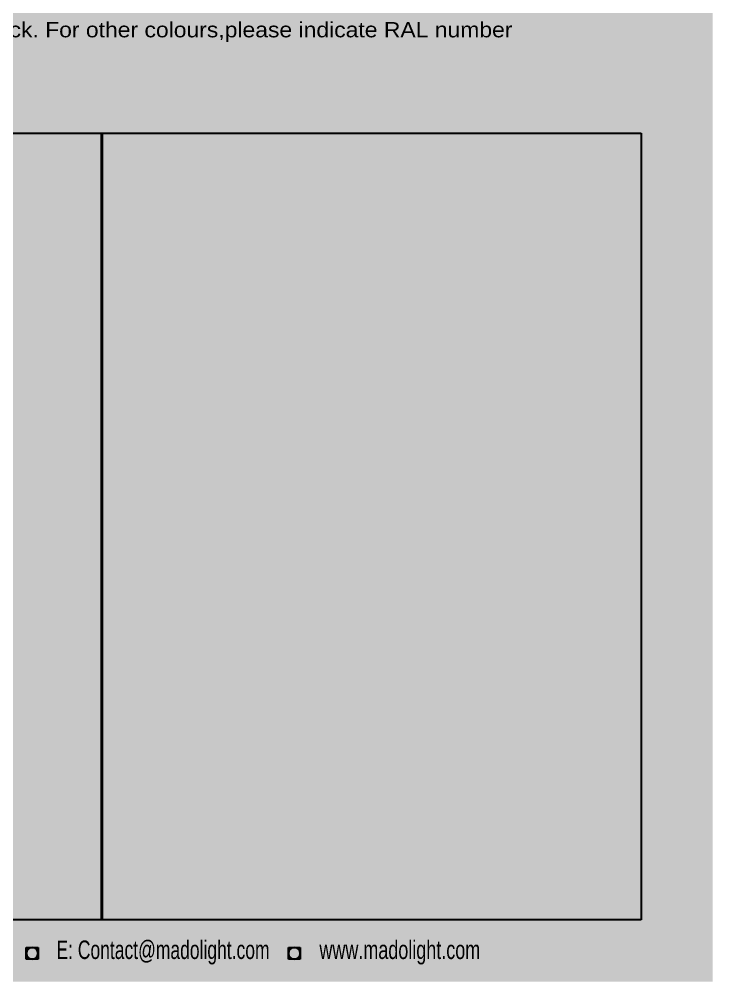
# Model space of a CAD drawing. Header units: millimetres. Extents: x 0 to 670, y 0 to 297.
# Drawn here: x 103 to 210, y 0 to 148.5 of the extents above; entities that cross this region are included whole.
import ezdxf
from ezdxf.enums import TextEntityAlignment as Align

# ---------------------------------------------------------------- set-up
doc = ezdxf.new("R2010")
doc.units = ezdxf.units.MM
for name, color, linetype in [('BACKGROUND', 254, 'Continuous'), ('IMAGES', 7, 'Continuous'), ('LINES', 7, 'Continuous'), ('TEXT', 7, 'Continuous')]:
    doc.layers.add(name, color=color, linetype=linetype)
doc.styles.add('AGENCY_FB', font='AGENCYR.TTF')
doc.styles.add('TECHNIC_LITE', font='techl___.ttf')
picture_1 = doc.add_image_def('image4.png', size_in_pixel=(29, 29))
picture_2 = doc.add_image_def('image5.png', size_in_pixel=(29, 29))
picture_3 = doc.add_image_def('image6.jpg', size_in_pixel=(1690, 1911))
picture_4 = doc.add_image_def('image7.jpg', size_in_pixel=(1311, 1911))

msp = doc.modelspace()

# ---------------------------------------------------------------- hatches: boundary and pattern name
at = {"layer": 'BACKGROUND', "true_color": 0xfffbf0}
msp.add_hatch(color=7, dxfattribs=at).paths.add_polyline_path([(0, 296.97), (209.97, 296.97), (209.97, 0), (0, 0)])

# ---------------------------------------------------------------- linework, layer by layer
at = {"layer": 'LINES', "true_color": 0xeb5701}
for points in [[(105.01, 5.29), (104.51, 5.29), (104.1, 4.88), (104.1, 4.38)], [(105.92, 4.38), (105.92, 4.88), (105.51, 5.29), (105.01, 5.29)], [(104.1, 4.38), (104.1, 3.88), (104.51, 3.47), (105.01, 3.47)], [(105.01, 3.47), (105.51, 3.47), (105.92, 3.88), (105.92, 4.38)]]:
    msp.add_open_spline(points, degree=3, dxfattribs=at)
at = {"layer": 'LINES', "true_color": 0xff7f00}
for points in [[(145.44, 5.29), (144.93, 5.29), (144.53, 4.88), (144.53, 4.38)], [(146.35, 4.38), (146.35, 4.88), (145.94, 5.29), (145.44, 5.29)], [(144.53, 4.38), (144.53, 3.88), (144.93, 3.47), (145.44, 3.47)], [(145.44, 3.47), (145.94, 3.47), (146.35, 3.88), (146.35, 4.38)]]:
    msp.add_open_spline(points, degree=3, dxfattribs=at)

# ---------------------------------------------------------------- texts
at = {"layer": 'TEXT', "true_color": 0x000000}
for s, height, style, p, p2 in [('applied for the colour, 60 micron thick., usually Matt  black. For other colours,please indicate RAL number', 2.34891, 'TECHNIC_LITE', (14.31, 145.71), (179.08, 145.71)), ('E: Contact@madolight.com', 2.8538, 'AGENCY_FB', (108.75, 3.51), (141.62, 3.51)), ('www.madolight.com', 2.8538, 'AGENCY_FB', (149.31, 3.51), (174.11, 3.51))]:
    msp.add_text(s, height=height, dxfattribs=dict(at, style=style)).set_placement(p, p2, align=Align.FIT)

# ---------------------------------------------------------------- pictures from other files: only their frames are drawn
at = {"layer": 'IMAGES'}
image = msp.add_image(picture_3, insert=(8.47, 9.57), size_in_units=(107.31, 121.37), dxfattribs=at)
image.dxf.flags = 11
image = msp.add_image(picture_4, insert=(115.7, 9.57), size_in_units=(83.23, 121.37), dxfattribs=at)
image.dxf.flags = 11
image = msp.add_image(picture_1, insert=(104.1, 3.47), size_in_units=(1.82, 1.82), dxfattribs=at)
image.dxf.flags = 11
image = msp.add_image(picture_2, insert=(144.53, 3.47), size_in_units=(1.82, 1.82), dxfattribs=at)
image.dxf.flags = 11

doc.saveas('drawing.dxf')
